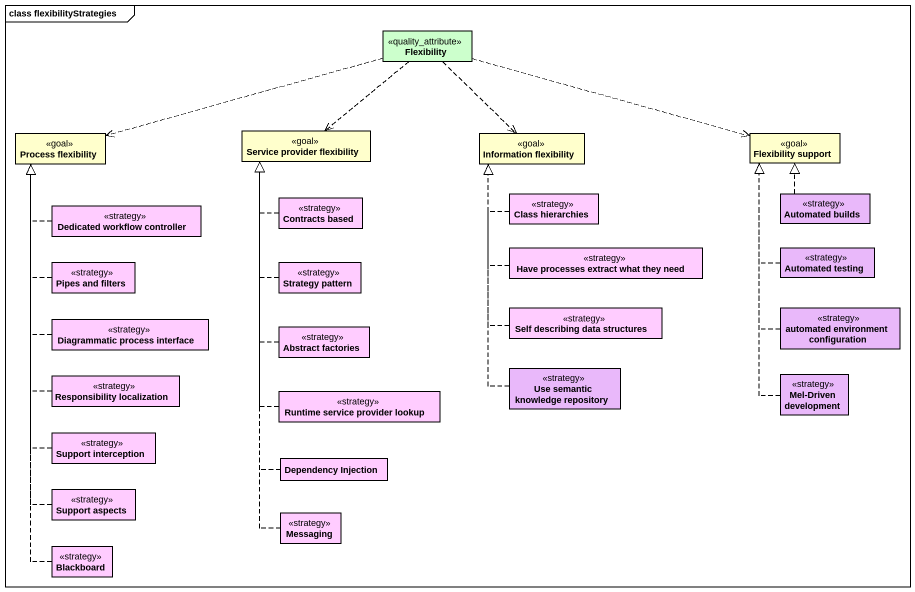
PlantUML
@startuml
mainframe class flexibilityStrategies
hide circle
hide empty members
class Flexibility <<quality_attribute>> #CCFFCC
class "Process flexibility" as Process_flexibility <<goal>>
class "Service provider flexibility" as Service_provider_flexibility <<goal>>
class "Information flexibility" as Information_flexibility <<goal>>
class "Flexibility support" as Flexibility_support <<goal>>
class "Dedicated workflow controller" as Dedicated_workflow <<strategy>> #FFCCFF
class "Contracts based" as Contracts_based <<strategy>> #FFCCFF
class "Class hierarchies" as Class_hierarchies <<strategy>> #FFCCFF
class "Automated builds" as Automated_builds <<strategy>> #E9B8FA
class "Have processes extract what they need" as Have_processes_extract_what <<strategy>> #FFCCFF
class "Automated testing" as Automated_testing <<strategy>> #E9B8FA
class "Pipes and filters" as Pipes_and_filters <<strategy>> #FFCCFF
class "Strategy pattern" as Strategy_pattern <<strategy>> #FFCCFF
class "Diagrammatic process interface" as Diagrammatic_process <<strategy>> #FFCCFF
class "Abstract factories" as Abstract_factories <<strategy>> #FFCCFF
class "Self describing data structures" as Self_describing_data <<strategy>> #FFCCFF
class "automated environment configuration" as automated_environment <<strategy>> #E9B8FA
class "Use semantic knowledge repository" as Use_semantic_knowledge <<strategy>> #E9B8FA
class "Mel-Driven development" as Mel_Driven_development <<strategy>> #E9B8FA
class "Responsibility localization" as Responsibility_localization <<strategy>> #FFCCFF
class "Runtime service provider lookup" as Runtime_service_provider <<strategy>> #FFCCFF
class "Support interception" as Support_interception <<strategy>> #FFCCFF
class "Support aspects" as Support_aspects <<strategy>> #FFCCFF
class "Dependency Injection" as Dependency_Injection #FFCCFF
class Messaging <<strategy>> #FFCCFF
class Blackboard <<strategy>> #FFCCFF
Flexibility .left.> Process_flexibility
Flexibility ..> Service_provider_flexibility
Flexibility ..> Information_flexibility
Flexibility .right.> Flexibility_support
Dedicated_workflow .up.|> Process_flexibility
Contracts_based .up.|> Service_provider_flexibility
Class_hierarchies .up.|> Information_flexibility
Automated_builds .up.|> Flexibility_support
Have_processes_extract_what .up.|> Information_flexibility
Automated_testing .up.|> Flexibility_support
Pipes_and_filters .up.|> Process_flexibility
Strategy_pattern .up.|> Service_provider_flexibility
Diagrammatic_process .up.|> Process_flexibility
Abstract_factories .up.|> Service_provider_flexibility
Self_describing_data .up.|> Information_flexibility
automated_environment .up.|> Flexibility_support
Use_semantic_knowledge .up.|> Information_flexibility
Mel_Driven_development .up.|> Flexibility_support
Responsibility_localization .up.|> Process_flexibility
Runtime_service_provider .up.|> Service_provider_flexibility
Support_interception .up.|> Process_flexibility
Support_aspects .up.|> Process_flexibility
Dependency_Injection .up.|> Service_provider_flexibility
Messaging .up.|> Service_provider_flexibility
Blackboard .up.|> Process_flexibility
@enduml
